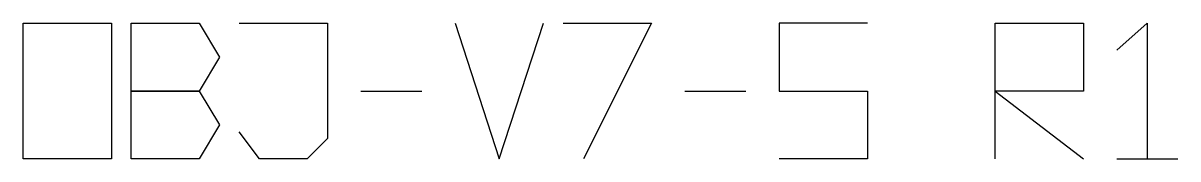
# Model space of a CAD drawing. Header units: millimetres. Extents: x 2.9 to 16.5, y 19.5 to 21.1.
import ezdxf

# ---------------------------------------------------------------- set-up
doc = ezdxf.new("R2010")
doc.units = ezdxf.units.MM

msp = doc.modelspace()

# ---------------------------------------------------------------- linework, layer by layer
at = {"layer": 'LASER_MARK'}
for points in [[(2.88, 19.5), (2.88, 21.1), (3.92, 21.1), (3.92, 19.5), (2.88, 19.5)], [(4.15, 19.5), (4.15, 21.1), (4.95, 21.1), (5.19, 20.7), (4.95, 20.3), (4.15, 20.3), (4.95, 20.3), (5.19, 19.9), (4.95, 19.5), (4.15, 19.5)], [(5.42, 21.1), (6.46, 21.1), (6.46, 19.74), (6.22, 19.5), (5.66, 19.5), (5.42, 19.82)], [(7.96, 21.1), (8.48, 19.5), (9, 21.1)], [(9.23, 21.1), (10.27, 21.1), (9.47, 19.5)], [(12.81, 21.1), (11.77, 21.1), (11.77, 20.3), (12.81, 20.3), (12.81, 19.5), (11.77, 19.5)], [(14.31, 19.5), (14.31, 21.1), (15.35, 21.1), (15.35, 20.3), (14.31, 20.3), (15.35, 19.5)], [(15.74, 20.78), (16.1, 21.1), (16.1, 19.5)], [(6.85, 20.3), (7.57, 20.3)], [(10.66, 20.3), (11.38, 20.3)], [(15.74, 19.5), (16.46, 19.5)]]:
    msp.add_lwpolyline(points, dxfattribs=at)

doc.saveas('drawing.dxf')
